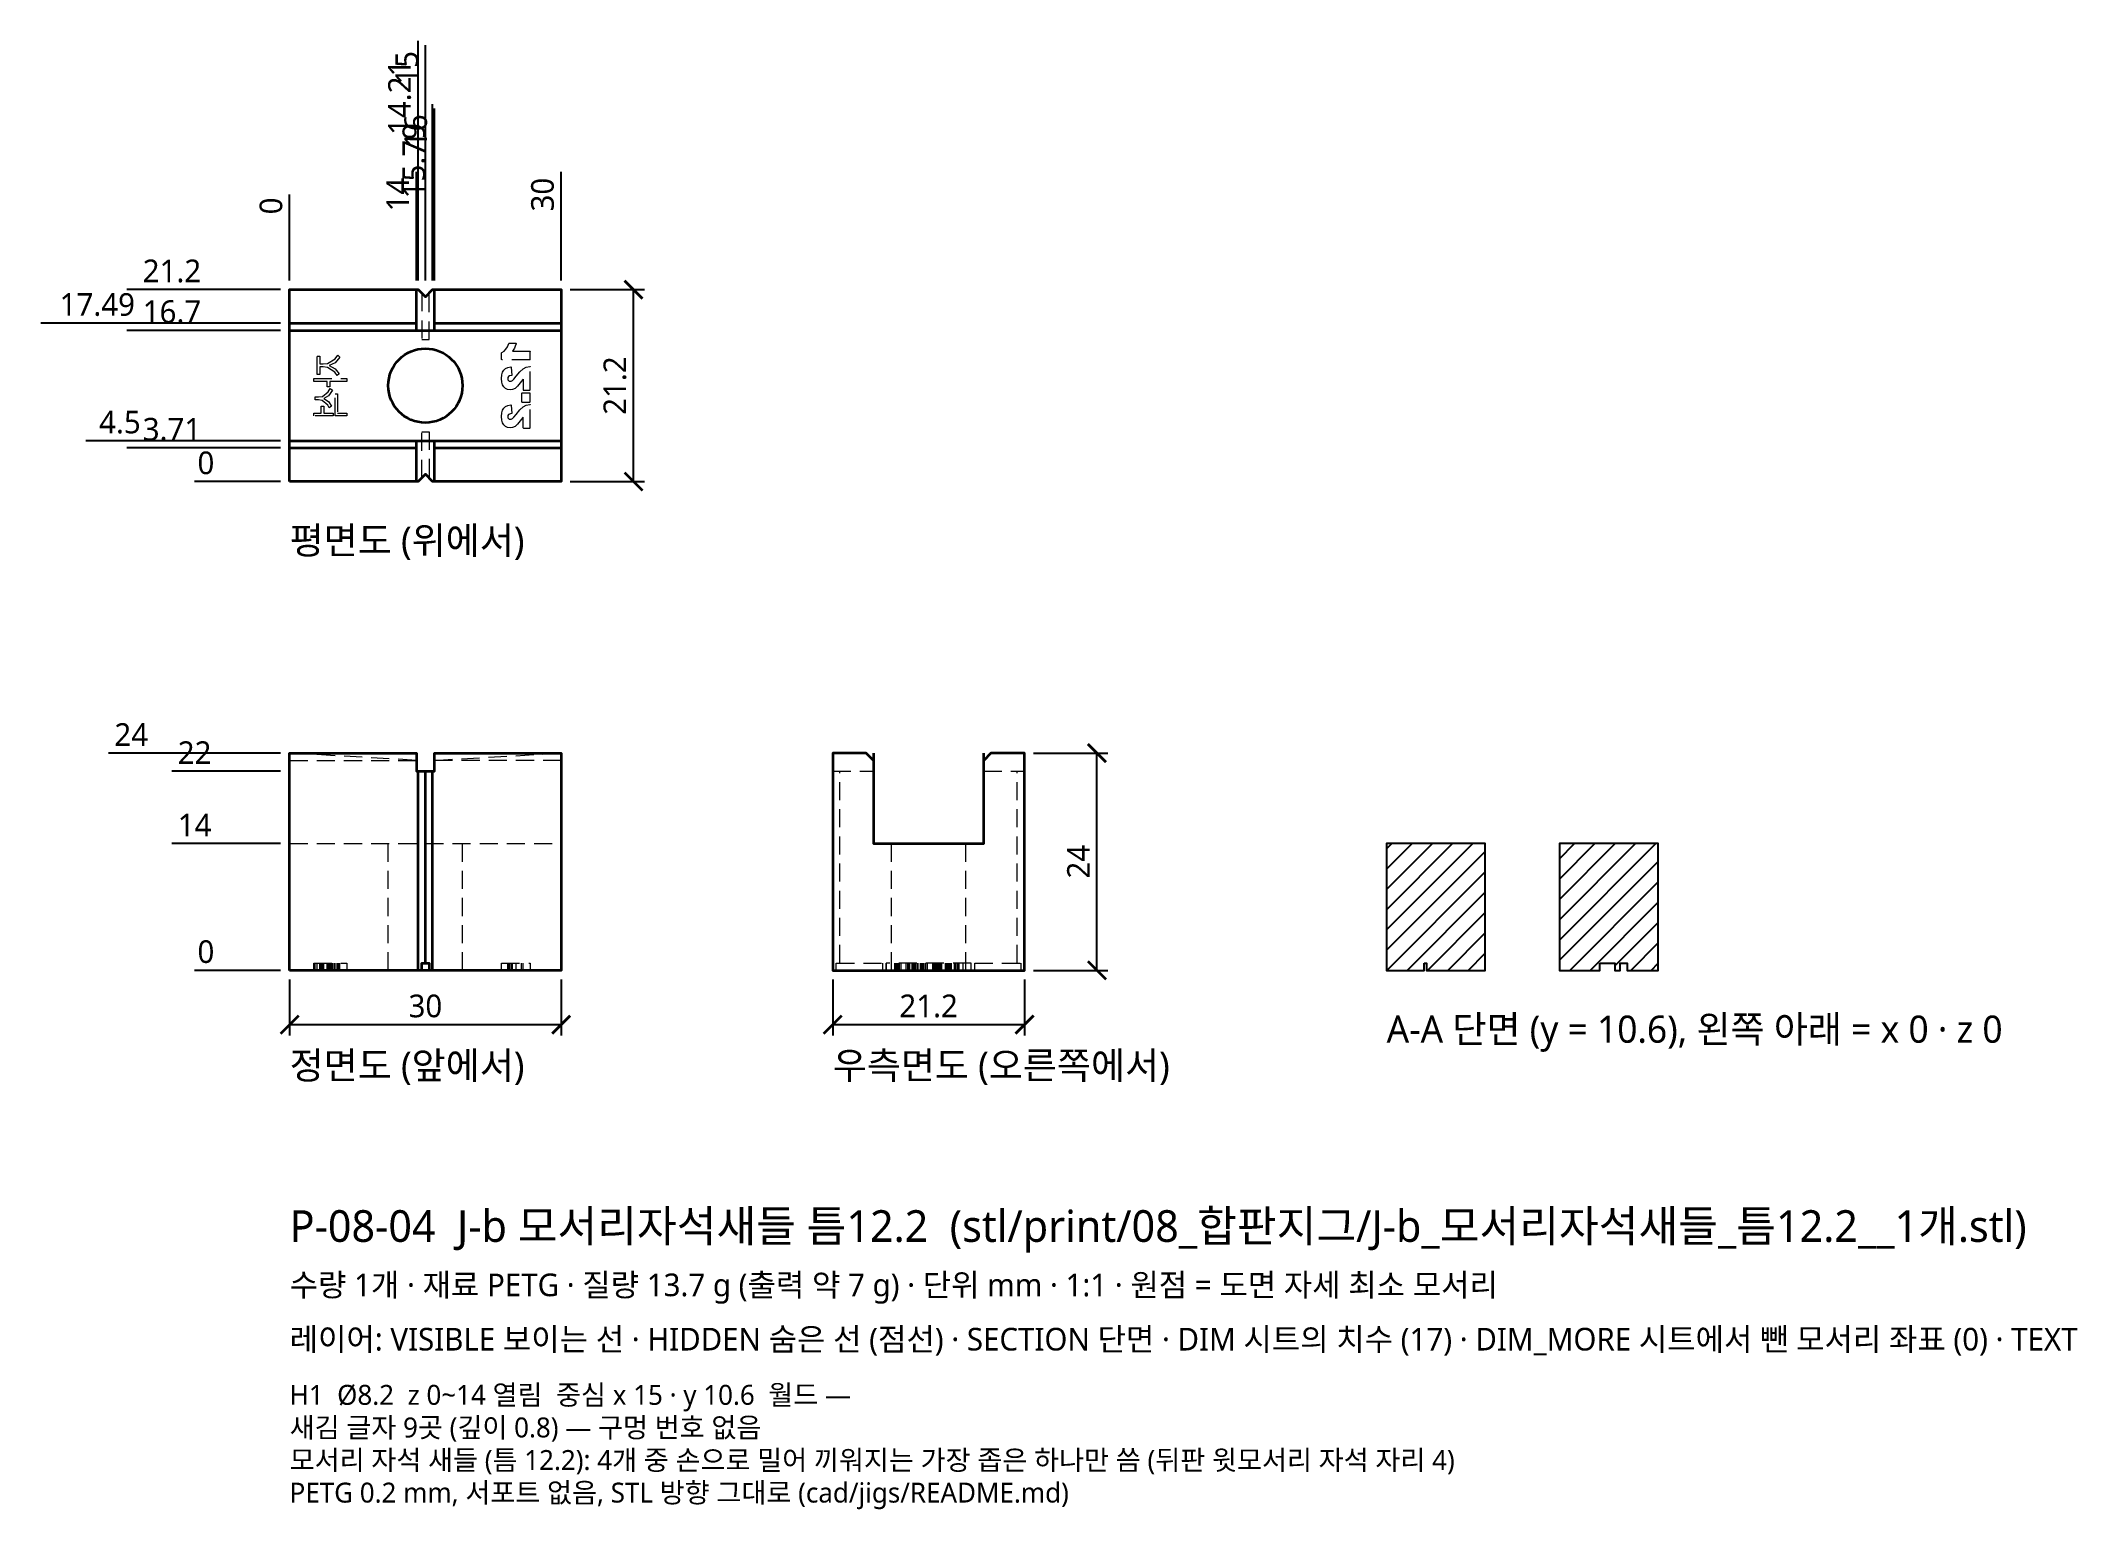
# Model space of a CAD drawing. Header units: millimetres. Extents: x -28 to 198, y -60 to 103.
import ezdxf

# ---------------------------------------------------------------- set-up
doc = ezdxf.new("R2010")
doc.units = ezdxf.units.MM
doc.linetypes.add('HIDDEN', pattern=[3, 2, -1])
for name, color, linetype, lineweight in [('DIM', 4, 'CONTINUOUS', 13), ('HIDDEN', 8, 'HIDDEN', 18), ('SECTION', 5, 'CONTINUOUS', 25), ('TEXT', 7, 'CONTINUOUS', 18), ('VISIBLE', 7, 'CONTINUOUS', 35)]:
    doc.layers.add(name, color=color, linetype=linetype, lineweight=lineweight)
doc.styles.add('KR', font='malgun.ttf')
doc.dimstyles.new('TOCCATA', dxfattribs={"dimtxt": 2.5, "dimasz": 2, "dimexe": 1.2, "dimexo": 1, "dimgap": 0.8, "dimtad": 1, "dimdsep": 46, "dimtxsty": 'KR', "dimblk": 'ARCHTICK', "dimcen": 2.5, "dimazin": 3, "dimtfac": 0.5, "dimtmove": 2, "dimatfit": 3})

# ---------------------------------------------------------------- blocks, each defined once
blk = doc.blocks.new('_ARCHTICK')
at = {"color": 0, "linetype": 'BYBLOCK', "const_width": 0.15}
blk.add_lwpolyline([(-0.5, -0.5), (0.5, 0.5)], dxfattribs=at)
blk = doc.blocks.new('*D7')
for p, q in [((14.21, 86.2), (14.21, 102.7)), ((14.21, 82.2), (14.21, 86.2)), ((14.21, 76.2), (14.21, 82.2))]:
    blk.add_line(p, q)
at = {"layer": 'Defpoints'}
for p in [(14.21, 90.2), (14.21, 75.2), (0, 54)]:
    blk.add_point(p, dxfattribs=at)
at = {"layer": 'DIM', "insert": (12.16, 96.45), "char_height": 2.5, "attachment_point": 5, "rotation": 90, "style": 'KR'}
blk.add_mtext('14.21', dxfattribs=at)
blk = doc.blocks.new('*D10')
for p, q in [((16, 86.2), (16, 95.2)), ((16, 82.2), (16, 86.2)), ((16, 76.2), (16, 82.2))]:
    blk.add_line(p, q)
at = {"layer": 'Defpoints'}
for p in [(16, 90.2), (16, 75.2), (0, 54)]:
    blk.add_point(p, dxfattribs=at)
at = {"layer": 'DIM', "insert": (13.95, 92.7), "char_height": 2.5, "attachment_point": 5, "rotation": 90, "style": 'KR'}
blk.add_mtext('16', dxfattribs=at)

msp = doc.modelspace()

# ---------------------------------------------------------------- hatches: boundary and pattern name
at = {"layer": 'SECTION'}
h = msp.add_hatch(dxfattribs=at)
h.set_pattern_fill('ANSI31', scale=0.5)
h.paths.add_polyline_path([(125.355, 0.8), (125.625, 0.8), (125.625, 0), (132.1, 0), (132.1, 14), (121.2, 14), (121.2, 0), (125.355, 0)])
h.paths.add_polyline_path([(144.766, 0.8), (146.434, 0.8), (146.434, 0), (146.988, 0), (146.988, 0.8), (147.788, 0.8), (147.788, 0), (151.2, 0), (151.2, 14), (140.3, 14), (140.3, 0), (144.766, 0)])

# ---------------------------------------------------------------- linework, layer by layer
at = {"layer": 'HIDDEN'}
for points in [[(14.6, 74.805), (14.6, 69.7), (15.4, 69.7), (15.4, 74.805)], [(3.051, 65.81), (3.051, 67.838), (3.32, 67.838), (3.32, 66.99), (3.698, 66.99), (4.191, 67.043), (5.043, 67.564), (5.324, 67.956), (5.562, 67.746), (5.029, 67.126), (4.358, 66.822), (5.025, 66.467), (5.475, 65.898), (5.235, 65.705), (4.985, 66.076), (4.189, 66.602), (3.69, 66.658), (3.32, 66.658), (3.32, 65.81), (3.051, 65.81)], [(26.535, 67.456), (23.46, 67.456), (23.429, 67.473), (23.416, 67.492), (23.412, 67.509), (23.412, 68.212), (23.418, 68.235), (23.438, 68.256), (23.695, 68.413), (23.9, 68.614), (24.072, 68.887), (24.224, 69.266), (24.243, 69.287), (24.271, 69.298), (24.967, 69.298), (25, 69.284), (25.017, 69.261), (25.022, 69.238), (25.019, 69.221), (24.927, 68.949), (24.829, 68.727), (24.715, 68.528), (24.64, 68.421), (26.535, 68.42), (26.557, 68.413), (26.571, 68.403), (26.582, 68.389), (26.588, 68.366)], [(26.535, 67.456), (26.552, 67.46), (26.571, 67.473), (26.584, 67.492), (26.588, 67.509), (26.589, 68.365)], [(2.664, 65.058), (2.664, 65.377), (6.336, 65.377), (6.336, 65.058), (4.425, 65.058), (4.425, 64.461), (4.155, 64.461), (4.155, 65.058), (2.664, 65.058)], [(25.788, 65.316), (25.712, 65.229), (25.618, 65.105), (25.47, 64.895), (25.177, 64.529), (24.906, 64.295), (24.63, 64.165), (24.35, 64.123), (24.081, 64.162), (23.844, 64.275), (23.654, 64.45), (23.515, 64.69), (23.437, 64.994), (23.411, 65.397), (23.439, 65.781), (23.523, 66.083), (23.657, 66.304), (23.849, 66.478), (24.097, 66.593), (24.423, 66.666), (24.452, 66.662), (24.476, 66.646), (24.49, 66.614), (24.558, 65.769), (24.555, 65.751), (24.544, 65.731), (24.52, 65.714), (24.306, 65.662), (24.187, 65.59), (24.125, 65.495), (24.104, 65.372), (24.124, 65.254), (24.185, 65.159), (24.272, 65.097), (24.376, 65.076), (24.485, 65.098), (24.608, 65.167), (24.774, 65.327), (25.011, 65.625), (25.431, 66.135), (25.795, 66.456), (26.152, 66.639), (26.526, 66.728), (26.549, 66.725), (26.569, 66.712), (26.583, 66.693), (26.589, 66.671)], [(25.788, 64.156), (25.795, 64.134), (25.805, 64.12), (25.819, 64.109), (25.842, 64.102), (26.535, 64.102), (26.567, 64.116), (26.586, 64.145), (26.589, 66.671)], [(25.788, 65.316), (25.788, 64.156)], [(25.788, 65.316), (25.788, 64.156)], [(26.535, 67.456), (26.529, 67.455)], [(26.589, 66.671), (26.589, 66.668)], [(2.837, 63.033), (2.837, 63.357), (3.194, 63.357), (3.615, 63.408), (4.264, 63.907), (4.47, 64.281), (4.719, 64.083), (4.301, 63.457), (3.761, 63.185), (4.286, 62.855), (4.614, 62.324), (4.362, 62.135), (4.214, 62.453), (3.605, 62.972), (3.182, 63.033), (2.837, 63.033)], [(5.013, 61.244), (5.013, 63.689), (5.277, 63.689), (5.277, 61.563), (6.336, 61.563), (6.336, 61.244), (5.013, 61.244)], [(25.686, 63.783), (25.669, 63.779), (25.65, 63.766), (25.637, 63.746), (25.632, 63.729), (25.632, 62.825), (25.637, 62.808), (25.65, 62.789), (25.669, 62.776), (25.686, 62.772), (26.535, 62.772), (26.557, 62.778), (26.575, 62.793), (26.588, 62.825), (26.589, 63.727), (26.584, 63.746), (26.571, 63.766), (26.552, 63.779), (26.535, 63.783)], [(25.686, 63.783), (26.535, 63.783)], [(25.686, 63.783), (26.535, 63.783)], [(2.664, 61.248), (2.664, 61.568), (3.492, 61.568), (3.492, 62.315), (3.761, 62.315), (3.761, 61.568), (4.82, 61.568), (4.82, 61.248), (2.664, 61.248)], [(25.789, 59.95), (25.788, 61.118), (25.712, 61.029), (25.618, 60.905), (25.47, 60.695), (25.177, 60.329), (24.901, 60.092), (24.636, 59.967), (24.35, 59.923), (24.081, 59.962), (23.844, 60.075), (23.651, 60.255), (23.517, 60.484), (23.437, 60.794), (23.411, 61.197), (23.439, 61.581), (23.521, 61.878), (23.657, 62.104), (23.849, 62.278), (24.097, 62.393), (24.423, 62.466), (24.452, 62.462), (24.476, 62.446), (24.49, 62.414), (24.558, 61.569), (24.555, 61.551), (24.54, 61.527), (24.52, 61.514), (24.306, 61.462), (24.187, 61.39), (24.125, 61.295), (24.104, 61.172), (24.124, 61.054), (24.185, 60.959), (24.272, 60.897), (24.376, 60.876), (24.485, 60.898), (24.608, 60.967), (24.774, 61.127), (25.011, 61.425), (25.431, 61.935), (25.795, 62.256), (26.152, 62.439), (26.526, 62.528), (26.549, 62.525), (26.569, 62.512), (26.583, 62.493), (26.589, 62.471)], [(25.789, 59.95), (25.798, 59.929), (25.809, 59.916), (25.842, 59.902), (26.535, 59.902), (26.567, 59.916), (26.586, 59.945), (26.589, 62.471)], [(26.589, 62.471), (26.589, 62.468)], [(14.6, 54.395), (14.6, 59.5), (15.4, 59.5), (15.4, 54.395)], [(25.789, 59.95), (25.788, 59.962)], [(0, 23.2), (14, 23.2), (0, 24)], [(30, 23.2), (16, 23.2), (30, 24)], [(60, 22), (64.5, 22)], [(60.8, 0.8), (60.8, 22)], [(76.7, 22), (81.2, 22)], [(80.4, 0.8), (80.4, 22)], [(0, 14), (30, 14)], [(10.9, 0), (10.9, 14)], [(19.1, 0), (19.1, 14)], [(66.504, 0), (66.504, 14)], [(74.696, 0), (74.696, 14)], [(2.664, 0), (2.664, 0.8), (6.336, 0.8), (6.336, 0)], [(2.837, 0), (2.837, 0.8)], [(3.051, 0), (3.051, 0.8)], [(3.32, 0), (3.32, 0.8)], [(3.492, 0), (3.492, 0.8)], [(3.605, 0), (3.605, 0.8)], [(3.615, 0), (3.615, 0.8)], [(3.761, 0), (3.761, 0.8)], [(4.155, 0), (4.155, 0.8)], [(4.189, 0), (4.189, 0.8)], [(4.191, 0), (4.191, 0.8)], [(4.214, 0), (4.214, 0.8)], [(4.264, 0), (4.264, 0.8)], [(4.286, 0), (4.286, 0.8)], [(4.301, 0), (4.301, 0.8)], [(4.358, 0), (4.358, 0.8)], [(4.362, 0), (4.362, 0.8)], [(4.425, 0), (4.425, 0.8)], [(4.47, 0), (4.47, 0.8)], [(4.614, 0), (4.614, 0.8)], [(4.719, 0), (4.719, 0.8)], [(4.82, 0), (4.82, 0.8)], [(4.985, 0), (4.985, 0.8)], [(5.013, 0), (5.013, 0.8)], [(5.025, 0), (5.025, 0.8)], [(5.029, 0), (5.029, 0.8)], [(5.043, 0), (5.043, 0.8)], [(5.235, 0), (5.235, 0.8)], [(5.277, 0), (5.277, 0.8)], [(5.324, 0), (5.324, 0.8)], [(5.475, 0), (5.475, 0.8)], [(5.562, 0), (5.562, 0.8)], [(23.411, 0), (23.411, 0.8), (26.589, 0.801), (26.589, -0.001)], [(24.104, 0), (24.104, 0.8)], [(24.125, 0), (24.125, 0.8)], [(24.185, 0), (24.185, 0.8)], [(24.187, 0), (24.187, 0.8)], [(24.272, 0), (24.272, 0.8)], [(24.376, 0), (24.376, 0.8)], [(24.558, 0), (24.558, 0.8)], [(24.64, 0), (24.64, 0.8)], [(25.022, 0), (25.022, 0.8)], [(25.632, 0), (25.632, 0.8)], [(25.788, 0), (25.788, 0.8)], [(60.395, 0), (60.395, 0.8), (65.5, 0.8), (65.5, 0)], [(75.298, 0), (75.298, 0.8), (65.902, 0.8), (65.902, 0)], [(65.923, 0), (65.923, 0.8)], [(66.876, 0), (66.876, 0.8)], [(66.897, 0), (66.897, 0.8)], [(66.959, 0), (66.959, 0.8)], [(67.054, 0), (67.054, 0.8)], [(67.116, 0), (67.116, 0.8)], [(67.244, 0), (67.244, 0.8)], [(67.248, 0), (67.248, 0.8)], [(67.295, 0), (67.295, 0.8)], [(67.39, 0), (67.39, 0.8)], [(67.563, 0), (67.563, 0.8)], [(67.568, 0), (67.568, 0.8)], [(68.135, 0), (68.135, 0.8)], [(68.315, 0), (68.315, 0.8)], [(68.324, 0), (68.324, 0.8)], [(68.453, 0), (68.453, 0.8)], [(68.467, 0), (68.467, 0.8)], [(68.528, 0), (68.528, 0.8)], [(68.772, 0), (68.772, 0.8)], [(68.855, 0), (68.855, 0.8)], [(68.972, 0), (68.972, 0.8)], [(69.033, 0), (69.033, 0.8)], [(69.185, 0), (69.185, 0.8)], [(69.357, 0), (69.357, 0.8)], [(69.408, 0), (69.408, 0.8)], [(69.457, 0), (69.457, 0.8)], [(69.689, 0), (69.689, 0.8)], [(69.783, -0.002), (69.783, 0.801)], [(69.907, 0), (69.907, 0.8)], [(70.083, 0), (70.083, 0.8)], [(70.102, 0), (70.102, 0.8)], [(70.123, 0), (70.123, 0.8)], [(70.281, 0), (70.281, 0.8)], [(70.461, 0), (70.461, 0.8)], [(71.058, 0), (71.058, 0.8)], [(71.076, 0), (71.076, 0.8)], [(71.097, 0), (71.097, 0.8)], [(71.159, 0), (71.159, 0.8)], [(71.254, 0), (71.254, 0.8)], [(71.316, 0), (71.316, 0.8)], [(71.377, 0), (71.377, 0.8)], [(71.495, 0), (71.495, 0.8)], [(71.59, 0), (71.59, 0.8)], [(71.705, 0), (71.705, 0.8)], [(71.81, 0), (71.81, 0.8)], [(71.898, 0), (71.898, 0.8)], [(72.076, 0), (72.076, 0.8)], [(72.467, 0), (72.467, 0.8)], [(72.602, 0), (72.602, 0.8)], [(72.658, 0), (72.658, 0.8)], [(72.667, 0), (72.667, 0.8)], [(72.728, 0), (72.728, 0.8)], [(72.822, 0), (72.822, 0.8)], [(72.99, 0), (72.99, 0.8)], [(73.043, 0), (73.043, 0.8)], [(73.126, 0), (73.126, 0.8)], [(73.456, -0.002), (73.456, 0.803)], [(73.564, 0), (73.564, 0.8)], [(73.746, 0), (73.746, 0.8)], [(73.838, 0), (73.838, 0.8)], [(73.956, 0), (73.956, 0.8)], [(74.421, 0), (74.421, 0.8)], [(75.7, 0), (75.7, 0.8), (80.805, 0.8), (80.805, 0)]]:
    msp.add_lwpolyline(points, dxfattribs=at)
at = {"layer": 'SECTION'}
for points in [[(125.355, 0.8), (125.625, 0.8), (125.625, 0), (132.1, 0), (132.1, 14), (121.2, 14), (121.2, 0), (125.355, 0)], [(144.766, 0.8), (146.434, 0.8), (146.434, 0), (146.988, 0), (146.988, 0.8), (147.788, 0.8), (147.788, 0), (151.2, 0), (151.2, 14), (140.3, 14), (140.3, 0), (144.766, 0)]]:
    msp.add_lwpolyline(points, close=True, dxfattribs=at)
at = {"layer": 'VISIBLE'}
for points in [[(0, 54), (0, 75.2), (14.21, 75.2), (15, 74.4), (15.79, 75.2), (30, 75.2), (30, 54), (15.79, 54), (15, 54.8), (14.21, 54), (0, 54)], [(14, 70.7), (14, 75.2)], [(16, 70.7), (16, 75.2)], [(0, 71.49), (14, 71.49)], [(0, 70.7), (30, 70.7)], [(16, 71.49), (30, 71.49)], [(0, 58.5), (30, 58.5)], [(0, 57.71), (14, 57.71)], [(14, 54), (14, 58.5)], [(16, 54), (16, 58.5)], [(16, 57.71), (30, 57.71)], [(0, 0), (0, 24), (14, 24), (14, 22), (16, 22), (16, 24), (30, 24), (30, 0), (0, 0)], [(64.5, 23.2), (63.71, 24), (60, 24), (60, 0), (81.2, 0), (81.2, 24), (77.49, 24), (76.7, 23.2)], [(64.5, 24), (64.5, 14), (76.7, 14), (76.7, 24)], [(14.21, 0), (14.21, 22)], [(15, 0.8), (15, 22)], [(15.79, 0), (15.79, 22)], [(14.6, 0), (14.6, 0.8), (15.4, 0.8), (15.4, 0)]]:
    msp.add_lwpolyline(points, dxfattribs=at)
msp.add_circle((15, 64.6), 4.1, dxfattribs=at)

# ---------------------------------------------------------------- texts
at = {"layer": 'TEXT', "style": 'KR'}
for s, height, p in [('평면도 (위에서)', 3, (0, 46)), ('A-A 단면 (y = 10.6), 왼쪽 아래 = x 0 · z 0', 3, (121.2, -8)), ('정면도 (앞에서)', 3, (0, -12)), ('우측면도 (오른쪽에서)', 3, (60, -12)), ('P-08-04  J-b 모서리자석새들 틈12.2  (stl/print/08_합판지그/J-b_모서리자석새들_틈12.2__1개.stl)', 3.5, (0, -30)), ('수량 1개 · 재료 PETG · 질량 13.7 g (출력 약 7 g) · 단위 mm · 1:1 · 원점 = 도면 자세 최소 모서리', 2.5, (0, -36)), ('레이어: VISIBLE 보이는 선 · HIDDEN 숨은 선 (점선) · SECTION 단면 · DIM 시트의 치수 (17) · DIM_MORE 시트에서 뺀 모서리 좌표 (0) · TEXT', 2.5, (0, -42)), ('H1  Ø8.2  z 0~14 열림  중심 x 15 · y 10.6  월드 —', 2.2, (0, -48)), ('새김 글자 9곳 (깊이 0.8) — 구멍 번호 없음', 2.2, (0, -51.6)), ('모서리 자석 새들 (틈 12.2): 4개 중 손으로 밀어 끼워지는 가장 좁은 하나만 씀 (뒤판 윗모서리 자석 자리 4)', 2.2, (0, -55.2)), ('PETG 0.2 mm, 서포트 없음, STL 방향 그대로 (cad/jigs/README.md)', 2.2, (0, -58.8))]:
    msp.add_text(s, height=height, dxfattribs=at).set_placement(p)

# ---------------------------------------------------------------- dimensions: what is measured, and where the dimension line sits
at = {"layer": 'DIM'}
for feature_location, picture, middle in [((14.21, 75.2), '*D7', (12.16, 96.45)), ((16, 75.2), '*D10', (13.95, 92.7))]:
    dim = msp.add_ordinate_dim(feature_location=feature_location, offset=(0, 15), dtype=1, origin=(0, 54), dimstyle='TOCCATA', dxfattribs=at)
    dim.commit()
    dim.dimension.update_dxf_attribs({"geometry": picture, "text_midpoint": middle})
for feature_location, offset, dtype, origin in [((15, 75.2), (0, 22), 1, (0, 54)), ((15.79, 75.2), (0, 8), 1, (0, 54)), ((14, 75.2), (0, 8), 1, (0, 54)), ((30, 75.2), (0, 8), 1, (0, 54)), ((0, 75.200000763), (0, 8), 1, (0, 54)), ((0, 75.2), (-8, 0), 0, (0, 54)), ((0, 71.49), (-15, 0), 0, (0, 54)), ((0, 70.7), (-8, 0), 0, (0, 54)), ((0, 58.5), (-15, 0), 0, (0, 54)), ((0, 57.71), (-8, 0), 0, (0, 54)), ((0, 54), (-8, 0), 0, (0, 54)), ((0, 24), (-15, 0), 0, (0, 0)), ((0, 22), (-8, 0), 0, (0, 0)), ((0, 14), (-8, 0), 0, (0, 0)), ((0, 0), (-8, 0), 0, (0, 0))]:
    msp.add_ordinate_dim(feature_location=feature_location, offset=offset, dtype=dtype, origin=origin, dimstyle='TOCCATA', dxfattribs=at).render()
for base, p1, p2 in [((38, 54), (30, 54), (30, 75.2)), ((89.2, 0), (81.2, 0), (81.2, 24))]:
    msp.add_linear_dim(base=base, p1=p1, p2=p2, angle=90, dimstyle='TOCCATA', dxfattribs=at).render()
for base, p1, p2 in [((0, -6), (0, 0), (30, 0)), ((60, -6), (60, 0), (81.2, 0))]:
    msp.add_linear_dim(base=base, p1=p1, p2=p2, dimstyle='TOCCATA', dxfattribs=at).render()

doc.saveas('drawing.dxf')
